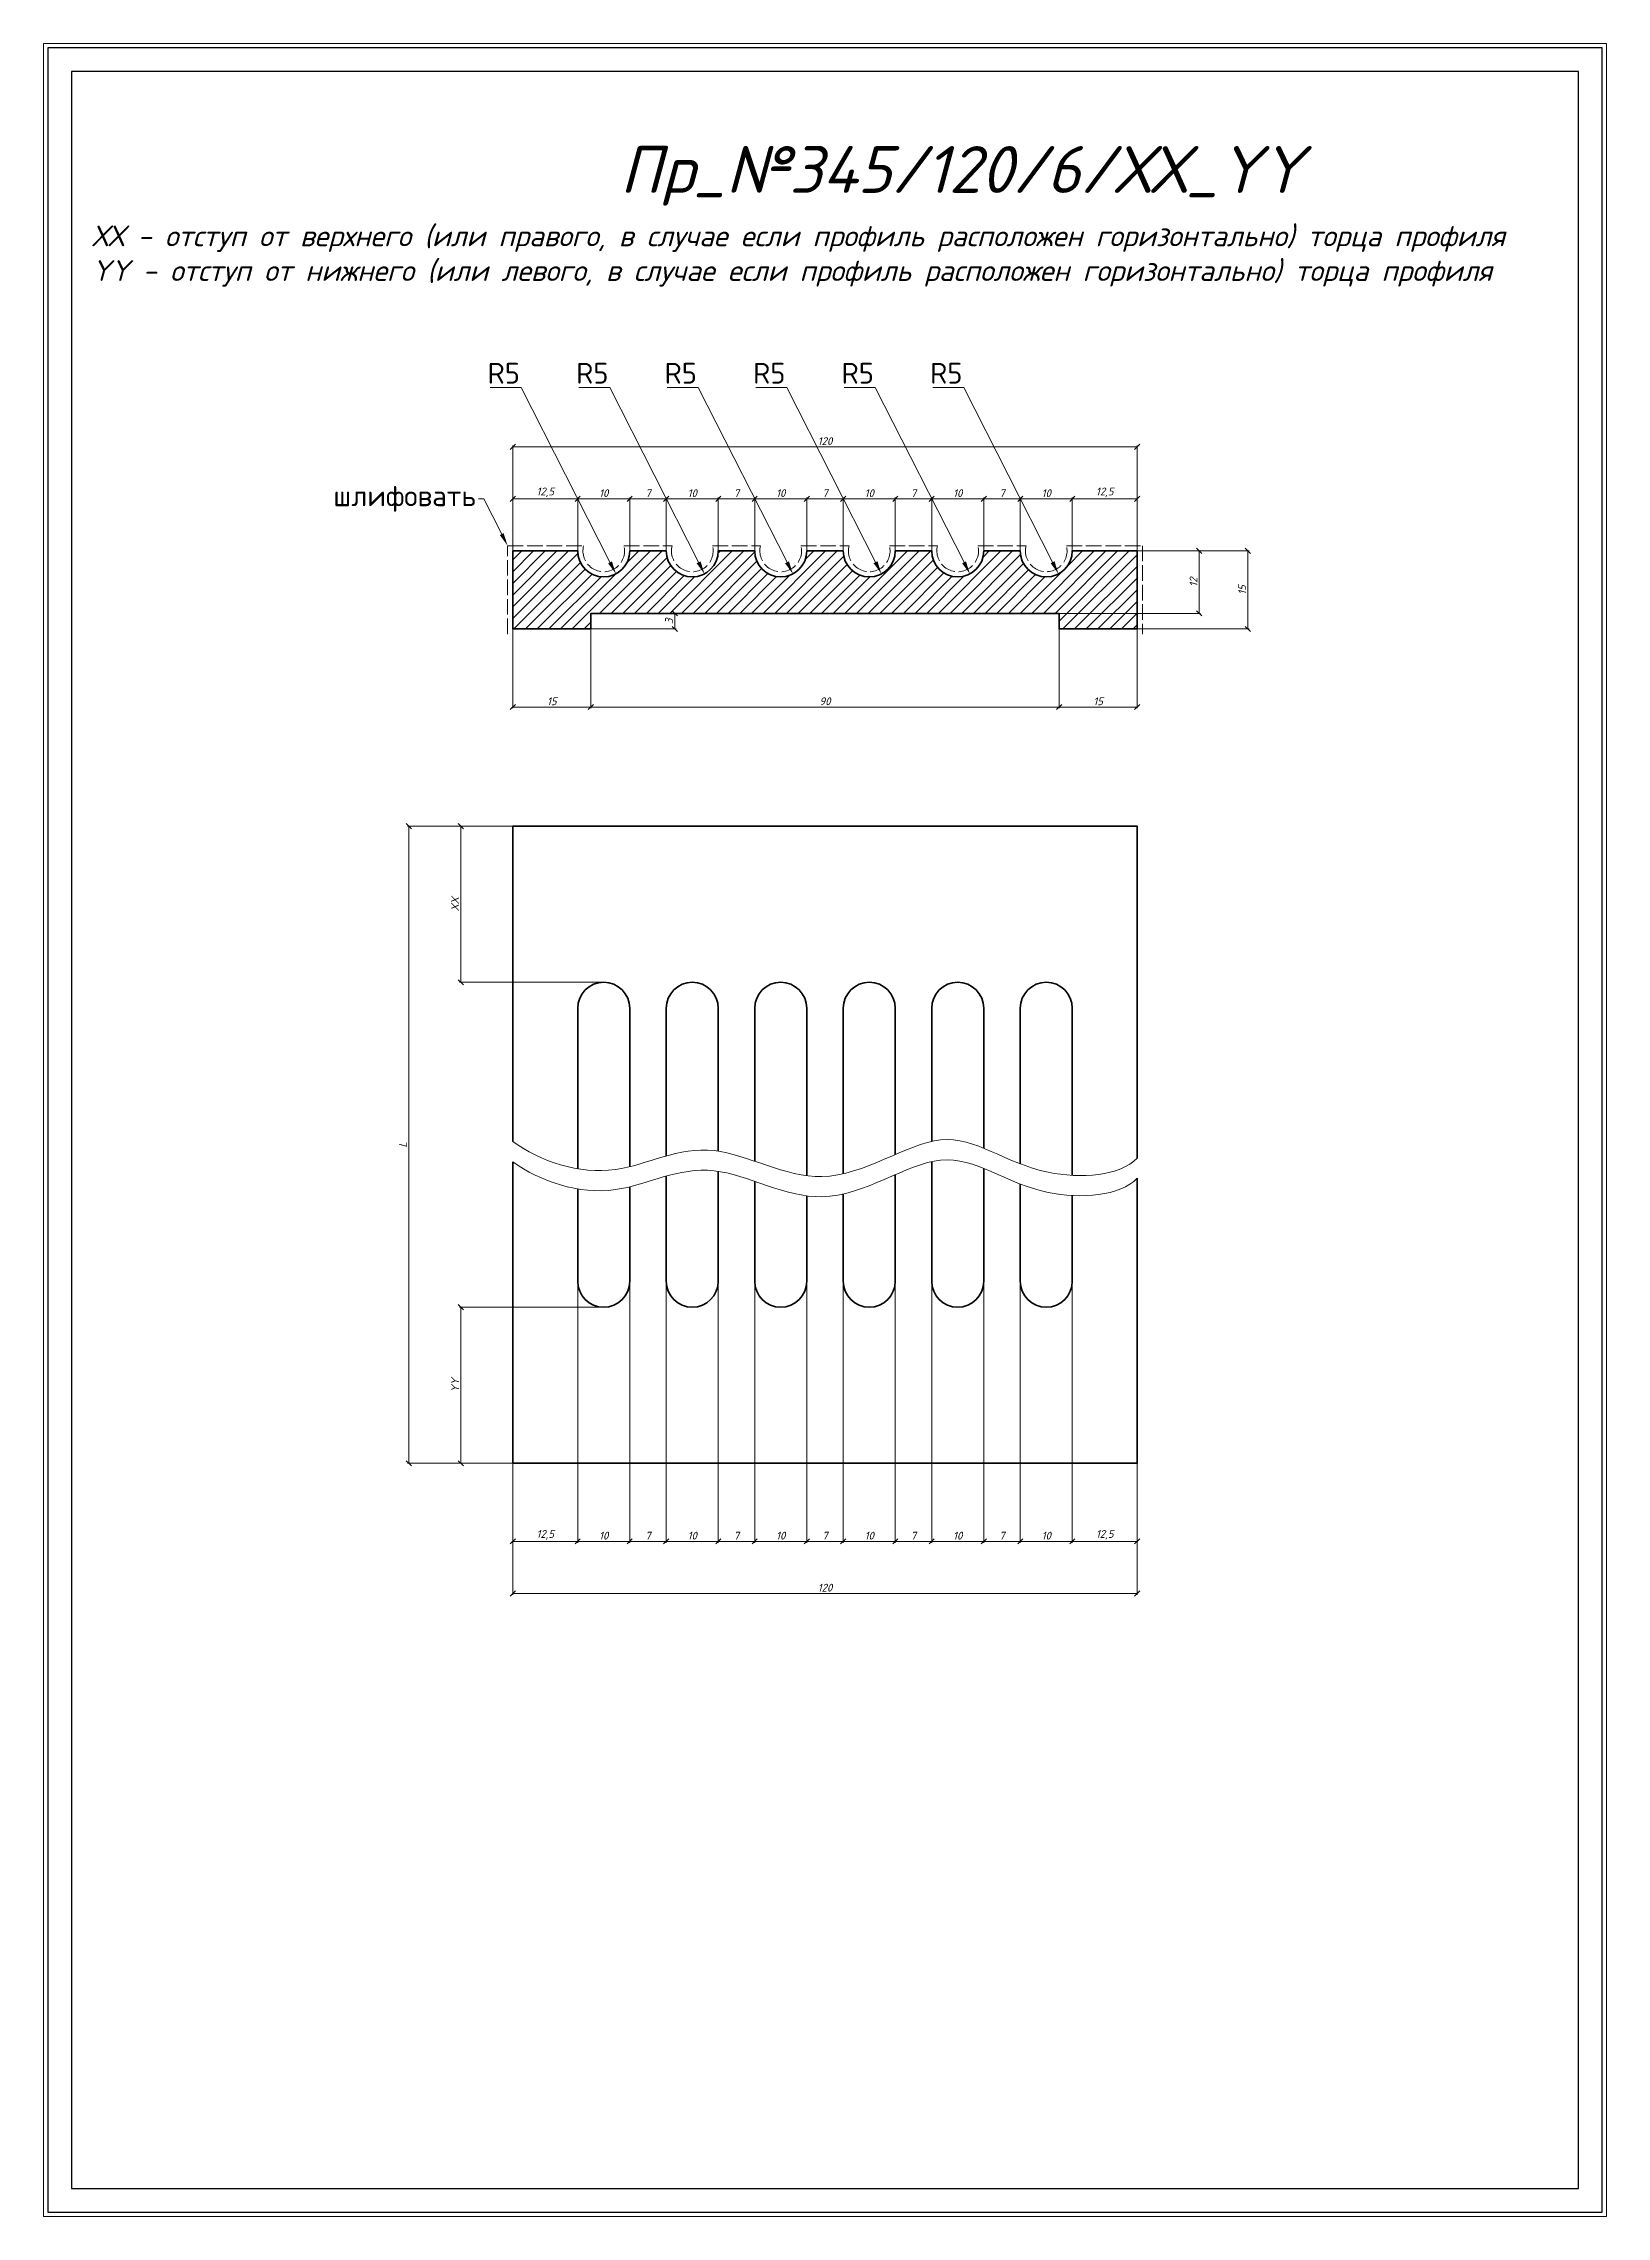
# Model space of a CAD drawing. Header units: millimetres. Extents: x 2849 to 3149, y -2217 to -1799.
import ezdxf
from ezdxf import colors
from ezdxf.entities.mleader import LeaderData, LeaderLine
from ezdxf.math import Vec2, Vec3

# ---------------------------------------------------------------- set-up
doc = ezdxf.new("R2010")
doc.units = ezdxf.units.MM
doc.linetypes.add('ACAD_ISO02W100', pattern=[15, 12, -3])
doc.layers.get('0').update_dxf_attribs({"lineweight": 13})
for name, color, linetype, lineweight in [('Пр_№345', 1, 'Continuous', 35), ('служебный слой ЛИНИИ ПУНКТИРНЫЕ', 7, 'ACAD_ISO02W100', 13), ('служебный слой НАДПИСИ', 7, 'Continuous', 13), ('служебный слой ПОЗИЦИИ', 7, 'Continuous', 13), ('служебный слой РАЗМЕРЫ', 7, 'Continuous', 9), ('служебный слой ШТАМП', 7, 'Continuous', 30), ('служебный слой ШТРИХОВКА', 7, 'Continuous', 5)]:
    doc.layers.add(name, color=color, linetype=linetype, lineweight=lineweight)
doc.styles.add('ЕСКД', font='isocpeur.ttf', dxfattribs={"oblique": 15})
doc.styles.add('ЕСКД профили размеры', font='isocpeur.ttf')
doc.styles.add('ЕСКД штамп_текст', font='isocpeur.ttf')
doc.dimstyles.new('ЕСКД', dxfattribs={"dimtxt": 3.5, "dimasz": 2.5, "dimexe": 0.25, "dimexo": 0, "dimgap": 0.35, "dimtad": 1, "dimdec": 1, "dimzin": 9, "dimtxsty": 'ЕСКД', "dimblk": 'OBLIQUE', "dimcen": 0, "dimclrd": 256, "dimclre": 256, "dimclrt": 256, "dimadec": 1, "dimazin": 0, "dimtfac": 1, "dimtdec": 1, "dimtmove": 0, "dimatfit": 3, "dimldrblk": 'DOTSMALL', "dimfxl": 1, "dimlwd": -1, "dimlwe": -1, "dimarcsym": 0})
doc.dimstyles.new('ЕСКД профили$4', dxfattribs={"dimtxt": 1.5, "dimasz": 1, "dimexe": 0.3, "dimexo": 0, "dimgap": 0.35, "dimtad": 1, "dimtoh": 1, "dimdec": 1, "dimzin": 9, "dimtxsty": 'ЕСКД профили размеры', "dimblk": 'OBLIQUE', "dimcen": 0, "dimse1": 1, "dimclrd": 256, "dimclre": 256, "dimclrt": 256, "dimadec": 1, "dimazin": 0, "dimtfac": 1, "dimtdec": 1, "dimtofl": 0, "dimtmove": 0, "dimatfit": 3, "dimldrblk": 'DOTSMALL', "dimfxl": 1, "dimlwd": -1, "dimlwe": -1, "dimarcsym": 2})

# ---------------------------------------------------------------- blocks, each defined once
blk = doc.blocks.new('_OBLIQUE')
at = {"color": 0, "linetype": 'ByBlock'}
blk.add_line((-0.5, -0.5), (0.5, 0.5), dxfattribs=at)
blk = doc.blocks.new('*D45')
at = {"layer": 'Defpoints', "color": 0, "transparency": 16777216}
for p in [(2938.95, -1911.85), (2953.95, -1911.85), (2938.95, -1926.85)]:
    blk.add_point(p, dxfattribs=at)
at = {"layer": 'служебный слой РАЗМЕРЫ', "transparency": 16777216}
for p, q in [((2938.95, -1911.85), (2938.95, -1927.1)), ((2953.95, -1911.85), (2953.95, -1927.1)), ((2953.95, -1926.85), (2938.95, -1926.85))]:
    blk.add_line(p, q, dxfattribs=at)
at = {"layer": 'служебный слой РАЗМЕРЫ', "transparency": 16777216, "rotation": 180}
blk.add_blockref('_OBLIQUE', (2938.95, -1926.85), dxfattribs=at)
at = {"layer": 'служебный слой РАЗМЕРЫ', "transparency": 16777216}
blk.add_blockref('_OBLIQUE', (2953.95, -1926.85), dxfattribs=at)
at = {"layer": 'служебный слой РАЗМЕРЫ', "transparency": 16777216, "insert": (2946.45, -1925.75), "char_height": 1.5, "attachment_point": 5, "style": 'ЕСКД'}
blk.add_mtext('15', dxfattribs=at)
blk = doc.blocks.new('_DotSmall')
at = {"color": 0, "linetype": 'ByBlock', "lineweight": -3, "const_width": 0.5}
blk.add_lwpolyline([(-0.0625, 0, 1), (0.0625, 0, 1)], format="xyb", close=True, dxfattribs=at)
blk = doc.blocks.new('*D44')
at = {"layer": 'Defpoints', "color": 0, "transparency": 16777216}
for p in [(2953.95, -1908.85), (2953.95, -1911.85), (2970.08, -1911.85)]:
    blk.add_point(p, dxfattribs=at)
at = {"layer": 'служебный слой РАЗМЕРЫ', "transparency": 16777216}
for p, q in [((2953.95, -1908.85), (2970.33, -1908.85)), ((2953.95, -1911.85), (2970.33, -1911.85)), ((2970.08, -1908.85), (2970.08, -1911.85))]:
    blk.add_line(p, q, dxfattribs=at)
for p, rotation in [((2970.08, -1908.85), 90), ((2970.08, -1911.85), 270)]:
    blk.add_blockref('_OBLIQUE', p, dxfattribs=dict(at, rotation=rotation))
at = {"layer": 'служебный слой РАЗМЕРЫ', "transparency": 16777216, "insert": (2968.98, -1910.35), "char_height": 1.5, "attachment_point": 5, "rotation": 90, "style": 'ЕСКД'}
blk.add_mtext('3', dxfattribs=at)
blk = doc.blocks.new('*D31')
at = {"layer": 'Defpoints', "color": 0, "transparency": 16777216}
for p in [(2951.42, -2037.2), (2938.95, -2072.2), (2938.95, -2087.2)]:
    blk.add_point(p, dxfattribs=at)
at = {"layer": 'служебный слой РАЗМЕРЫ', "transparency": 16777216}
for p, q in [((2951.42, -2037.2), (2951.42, -2087.45)), ((2938.95, -2072.2), (2938.95, -2087.45)), ((2951.42, -2087.2), (2938.95, -2087.2))]:
    blk.add_line(p, q, dxfattribs=at)
at = {"layer": 'служебный слой РАЗМЕРЫ', "transparency": 16777216, "rotation": 180}
blk.add_blockref('_OBLIQUE', (2938.95, -2087.2), dxfattribs=at)
at = {"layer": 'служебный слой РАЗМЕРЫ', "transparency": 16777216}
blk.add_blockref('_OBLIQUE', (2951.42, -2087.2), dxfattribs=at)
at = {"layer": 'служебный слой РАЗМЕРЫ', "transparency": 16777216, "insert": (2945.19, -2085.95), "char_height": 1.5, "attachment_point": 5, "style": 'ЕСКД'}
blk.add_mtext('12,5', dxfattribs=at)
blk = doc.blocks.new('*D29')
at = {"layer": 'Defpoints', "color": 0, "transparency": 16777216}
for p in [(3046.48, -2037.2), (3058.95, -2072.2), (3058.95, -2087.2)]:
    blk.add_point(p, dxfattribs=at)
at = {"layer": 'служебный слой РАЗМЕРЫ', "transparency": 16777216}
for p, q in [((3046.48, -2037.2), (3046.48, -2087.45)), ((3058.95, -2072.2), (3058.95, -2087.45)), ((3046.48, -2087.2), (3058.95, -2087.2))]:
    blk.add_line(p, q, dxfattribs=at)
at = {"layer": 'служебный слой РАЗМЕРЫ', "transparency": 16777216, "rotation": 180}
blk.add_blockref('_OBLIQUE', (3046.48, -2087.2), dxfattribs=at)
at = {"layer": 'служебный слой РАЗМЕРЫ', "transparency": 16777216}
blk.add_blockref('_OBLIQUE', (3058.95, -2087.2), dxfattribs=at)
at = {"layer": 'служебный слой РАЗМЕРЫ', "transparency": 16777216, "insert": (3052.71, -2085.95), "char_height": 1.5, "attachment_point": 5, "style": 'ЕСКД'}
blk.add_mtext('12,5', dxfattribs=at)
blk = doc.blocks.new('*D26')
at = {"layer": 'Defpoints', "color": 0, "transparency": 16777216}
for p in [(2995.44, -1886.85), (2995.44, -1896.85), (3002.46, -1896.85)]:
    blk.add_point(p, dxfattribs=at)
at = {"layer": 'служебный слой РАЗМЕРЫ', "transparency": 16777216}
for p, q in [((2995.44, -1896.85), (2995.44, -1886.6)), ((3002.46, -1886.85), (2995.44, -1886.85)), ((3002.46, -1896.85), (3002.46, -1886.6))]:
    blk.add_line(p, q, dxfattribs=at)
at = {"layer": 'служебный слой РАЗМЕРЫ', "transparency": 16777216, "rotation": 180}
blk.add_blockref('_OBLIQUE', (2995.44, -1886.85), dxfattribs=at)
at = {"layer": 'служебный слой РАЗМЕРЫ', "transparency": 16777216}
blk.add_blockref('_OBLIQUE', (3002.46, -1886.85), dxfattribs=at)
at = {"layer": 'служебный слой РАЗМЕРЫ', "transparency": 16777216, "insert": (2998.95, -1885.75), "char_height": 1.5, "attachment_point": 5, "style": 'ЕСКД'}
blk.add_mtext('7', dxfattribs=at)
blk = doc.blocks.new('*D25')
at = {"layer": 'Defpoints', "color": 0, "transparency": 16777216}
for p in [(3036.48, -1886.85), (3036.48, -1896.85), (3046.48, -1896.85)]:
    blk.add_point(p, dxfattribs=at)
at = {"layer": 'служебный слой РАЗМЕРЫ', "transparency": 16777216}
for p, q in [((3036.48, -1896.85), (3036.48, -1886.6)), ((3046.48, -1886.85), (3036.48, -1886.85)), ((3046.48, -1896.85), (3046.48, -1886.6))]:
    blk.add_line(p, q, dxfattribs=at)
at = {"layer": 'служебный слой РАЗМЕРЫ', "transparency": 16777216, "rotation": 180}
blk.add_blockref('_OBLIQUE', (3036.48, -1886.85), dxfattribs=at)
at = {"layer": 'служебный слой РАЗМЕРЫ', "transparency": 16777216}
blk.add_blockref('_OBLIQUE', (3046.48, -1886.85), dxfattribs=at)
at = {"layer": 'служебный слой РАЗМЕРЫ', "transparency": 16777216, "insert": (3041.48, -1885.75), "char_height": 1.5, "attachment_point": 5, "style": 'ЕСКД'}
blk.add_mtext('10', dxfattribs=at)
blk = doc.blocks.new('*D23')
at = {"layer": 'Defpoints', "color": 0, "transparency": 16777216}
for p in [(3039.29, -1892.35), (3041.56, -1896.81)]:
    blk.add_point(p, dxfattribs=at)
at = {"layer": 'служебный слой РАЗМЕРЫ', "transparency": 16777216}
for p, q in [((3019.66, -1865.45), (3025.61, -1865.45)), ((3025.61, -1865.45), (3042.69, -1899.04))]:
    blk.add_line(p, q, dxfattribs=at)
blk.add_solid([(3043.06, -1898.85), (3042.32, -1899.22), (3043.82, -1901.26)], dxfattribs=at)
at = {"layer": 'служебный слой РАЗМЕРЫ', "transparency": 16777216, "insert": (3022.26, -1862.7), "char_height": 4, "attachment_point": 5, "style": 'ЕСКД профили размеры'}
blk.add_mtext('R5', dxfattribs=at)
blk = doc.blocks.new('*D22')
at = {"layer": 'Defpoints', "color": 0, "transparency": 16777216}
for p in [(3022.27, -1892.35), (3024.53, -1896.81)]:
    blk.add_point(p, dxfattribs=at)
at = {"layer": 'служебный слой РАЗМЕРЫ', "transparency": 16777216}
for p, q in [((3002.64, -1865.45), (3008.59, -1865.45)), ((3008.59, -1865.45), (3025.67, -1899.04))]:
    blk.add_line(p, q, dxfattribs=at)
blk.add_solid([(3026.04, -1898.85), (3025.3, -1899.22), (3026.8, -1901.26)], dxfattribs=at)
at = {"layer": 'служебный слой РАЗМЕРЫ', "transparency": 16777216, "insert": (3005.24, -1862.7), "char_height": 4, "attachment_point": 5, "style": 'ЕСКД профили размеры'}
blk.add_mtext('R5', dxfattribs=at)
blk = doc.blocks.new('*D21')
at = {"layer": 'Defpoints', "color": 0, "transparency": 16777216}
for p in [(3005.27, -1892.35), (3007.53, -1896.81)]:
    blk.add_point(p, dxfattribs=at)
at = {"layer": 'служебный слой РАЗМЕРЫ', "transparency": 16777216}
for p, q in [((2985.64, -1865.45), (2991.59, -1865.45)), ((2991.59, -1865.45), (3008.67, -1899.04))]:
    blk.add_line(p, q, dxfattribs=at)
blk.add_solid([(3009.04, -1898.85), (3008.3, -1899.22), (3009.8, -1901.26)], dxfattribs=at)
at = {"layer": 'служебный слой РАЗМЕРЫ', "transparency": 16777216, "insert": (2988.24, -1862.7), "char_height": 4, "attachment_point": 5, "style": 'ЕСКД профили размеры'}
blk.add_mtext('R5', dxfattribs=at)
blk = doc.blocks.new('*D20')
at = {"layer": 'Defpoints', "color": 0, "transparency": 16777216}
for p in [(2988.25, -1892.35), (2990.51, -1896.81)]:
    blk.add_point(p, dxfattribs=at)
at = {"layer": 'служебный слой РАЗМЕРЫ', "transparency": 16777216}
for p, q in [((2968.62, -1865.45), (2974.57, -1865.45)), ((2974.57, -1865.45), (2991.65, -1899.04))]:
    blk.add_line(p, q, dxfattribs=at)
blk.add_solid([(2992.02, -1898.85), (2991.27, -1899.22), (2992.78, -1901.26)], dxfattribs=at)
at = {"layer": 'служебный слой РАЗМЕРЫ', "transparency": 16777216, "insert": (2971.22, -1862.7), "char_height": 4, "attachment_point": 5, "style": 'ЕСКД профили размеры'}
blk.add_mtext('R5', dxfattribs=at)
blk = doc.blocks.new('*D19')
at = {"layer": 'Defpoints', "color": 0, "transparency": 16777216}
for p in [(2971.25, -1892.35), (2973.52, -1896.81)]:
    blk.add_point(p, dxfattribs=at)
at = {"layer": 'служебный слой РАЗМЕРЫ', "transparency": 16777216}
for p, q in [((2951.63, -1865.45), (2957.58, -1865.45)), ((2957.58, -1865.45), (2974.65, -1899.04))]:
    blk.add_line(p, q, dxfattribs=at)
blk.add_solid([(2975.03, -1898.85), (2974.28, -1899.22), (2975.79, -1901.26)], dxfattribs=at)
at = {"layer": 'служебный слой РАЗМЕРЫ', "transparency": 16777216, "insert": (2954.23, -1862.7), "char_height": 4, "attachment_point": 5, "style": 'ЕСКД профили размеры'}
blk.add_mtext('R5', dxfattribs=at)
blk = doc.blocks.new('*D18')
at = {"layer": 'Defpoints', "color": 0, "transparency": 16777216}
for p in [(2954.23, -1892.35), (2956.5, -1896.81)]:
    blk.add_point(p, dxfattribs=at)
at = {"layer": 'служебный слой РАЗМЕРЫ', "transparency": 16777216}
for p, q in [((2934.61, -1865.45), (2940.56, -1865.45)), ((2940.56, -1865.45), (2957.63, -1899.04))]:
    blk.add_line(p, q, dxfattribs=at)
blk.add_solid([(2958, -1898.85), (2957.26, -1899.22), (2958.77, -1901.26)], dxfattribs=at)
at = {"layer": 'служебный слой РАЗМЕРЫ', "transparency": 16777216, "insert": (2937.21, -1862.7), "char_height": 4, "attachment_point": 5, "style": 'ЕСКД профили размеры'}
blk.add_mtext('R5', dxfattribs=at)
blk = doc.blocks.new('*D13')
at = {"layer": 'Defpoints', "color": 0, "transparency": 16777216}
for p in [(2968.44, -1886.85), (2961.42, -1896.85), (2968.44, -1896.85)]:
    blk.add_point(p, dxfattribs=at)
at = {"layer": 'служебный слой РАЗМЕРЫ', "transparency": 16777216}
for p, q in [((2961.42, -1896.85), (2961.42, -1886.6)), ((2961.42, -1886.85), (2968.44, -1886.85)), ((2968.44, -1896.85), (2968.44, -1886.6))]:
    blk.add_line(p, q, dxfattribs=at)
at = {"layer": 'служебный слой РАЗМЕРЫ', "transparency": 16777216, "rotation": 180}
blk.add_blockref('_OBLIQUE', (2961.42, -1886.85), dxfattribs=at)
at = {"layer": 'служебный слой РАЗМЕРЫ', "transparency": 16777216}
blk.add_blockref('_OBLIQUE', (2968.44, -1886.85), dxfattribs=at)
at = {"layer": 'служебный слой РАЗМЕРЫ', "transparency": 16777216, "insert": (2964.93, -1885.75), "char_height": 1.5, "attachment_point": 5, "style": 'ЕСКД'}
blk.add_mtext('7', dxfattribs=at)
blk = doc.blocks.new('*D12')
at = {"layer": 'Defpoints', "color": 0, "transparency": 16777216}
for p in [(3019.46, -1886.85), (3019.46, -1896.85), (3029.46, -1896.85)]:
    blk.add_point(p, dxfattribs=at)
at = {"layer": 'служебный слой РАЗМЕРЫ', "transparency": 16777216}
for p, q in [((3019.46, -1896.85), (3019.46, -1886.6)), ((3029.46, -1886.85), (3019.46, -1886.85)), ((3029.46, -1896.85), (3029.46, -1886.6))]:
    blk.add_line(p, q, dxfattribs=at)
at = {"layer": 'служебный слой РАЗМЕРЫ', "transparency": 16777216, "rotation": 180}
blk.add_blockref('_OBLIQUE', (3019.46, -1886.85), dxfattribs=at)
at = {"layer": 'служебный слой РАЗМЕРЫ', "transparency": 16777216}
blk.add_blockref('_OBLIQUE', (3029.46, -1886.85), dxfattribs=at)
at = {"layer": 'служебный слой РАЗМЕРЫ', "transparency": 16777216, "insert": (3024.46, -1885.75), "char_height": 1.5, "attachment_point": 5, "style": 'ЕСКД'}
blk.add_mtext('10', dxfattribs=at)
blk = doc.blocks.new('*D11')
at = {"layer": 'Defpoints', "color": 0, "transparency": 16777216}
for p in [(2985.44, -1886.85), (2985.44, -1896.85), (2995.44, -1896.85)]:
    blk.add_point(p, dxfattribs=at)
at = {"layer": 'служебный слой РАЗМЕРЫ', "transparency": 16777216}
for p, q in [((2985.44, -1896.85), (2985.44, -1886.6)), ((2995.44, -1886.85), (2985.44, -1886.85)), ((2995.44, -1896.85), (2995.44, -1886.6))]:
    blk.add_line(p, q, dxfattribs=at)
at = {"layer": 'служебный слой РАЗМЕРЫ', "transparency": 16777216, "rotation": 180}
blk.add_blockref('_OBLIQUE', (2985.44, -1886.85), dxfattribs=at)
at = {"layer": 'служебный слой РАЗМЕРЫ', "transparency": 16777216}
blk.add_blockref('_OBLIQUE', (2995.44, -1886.85), dxfattribs=at)
at = {"layer": 'служебный слой РАЗМЕРЫ', "transparency": 16777216, "insert": (2990.44, -1885.75), "char_height": 1.5, "attachment_point": 5, "style": 'ЕСКД'}
blk.add_mtext('10', dxfattribs=at)
blk = doc.blocks.new('*D10')
at = {"layer": 'Defpoints', "color": 0, "transparency": 16777216}
for p in [(3058.95, -1886.85), (3046.48, -1896.85), (3058.95, -1896.85)]:
    blk.add_point(p, dxfattribs=at)
at = {"layer": 'служебный слой РАЗМЕРЫ', "transparency": 16777216}
for p, q in [((3046.48, -1896.85), (3046.48, -1886.6)), ((3046.48, -1886.85), (3058.95, -1886.85)), ((3058.95, -1896.85), (3058.95, -1886.6))]:
    blk.add_line(p, q, dxfattribs=at)
at = {"layer": 'служебный слой РАЗМЕРЫ', "transparency": 16777216, "rotation": 180}
blk.add_blockref('_OBLIQUE', (3046.48, -1886.85), dxfattribs=at)
at = {"layer": 'служебный слой РАЗМЕРЫ', "transparency": 16777216}
blk.add_blockref('_OBLIQUE', (3058.95, -1886.85), dxfattribs=at)
at = {"layer": 'служебный слой РАЗМЕРЫ', "transparency": 16777216, "insert": (3052.71, -1885.6), "char_height": 1.5, "attachment_point": 5, "style": 'ЕСКД'}
blk.add_mtext('12,5', dxfattribs=at)
blk = doc.blocks.new('*D7')
at = {"layer": 'Defpoints', "color": 0, "transparency": 16777216}
for p in [(2938.95, -1886.85), (2938.95, -1896.85), (2951.42, -1896.85)]:
    blk.add_point(p, dxfattribs=at)
at = {"layer": 'служебный слой РАЗМЕРЫ', "transparency": 16777216}
for p, q in [((2938.95, -1896.85), (2938.95, -1886.6)), ((2951.42, -1886.85), (2938.95, -1886.85)), ((2951.42, -1896.85), (2951.42, -1886.6))]:
    blk.add_line(p, q, dxfattribs=at)
at = {"layer": 'служебный слой РАЗМЕРЫ', "transparency": 16777216, "rotation": 180}
blk.add_blockref('_OBLIQUE', (2938.95, -1886.85), dxfattribs=at)
at = {"layer": 'служебный слой РАЗМЕРЫ', "transparency": 16777216}
blk.add_blockref('_OBLIQUE', (2951.42, -1886.85), dxfattribs=at)
at = {"layer": 'служебный слой РАЗМЕРЫ', "transparency": 16777216, "insert": (2945.19, -1885.6), "char_height": 1.5, "attachment_point": 5, "style": 'ЕСКД'}
blk.add_mtext('12,5', dxfattribs=at)
blk = doc.blocks.new('*D6')
at = {"layer": 'Defpoints', "color": 0, "transparency": 16777216}
for p in [(2938.95, -1876.85), (2938.95, -1896.85), (3058.95, -1896.85)]:
    blk.add_point(p, dxfattribs=at)
at = {"layer": 'служебный слой РАЗМЕРЫ', "transparency": 16777216}
for p, q in [((2938.95, -1896.85), (2938.95, -1876.6)), ((3058.95, -1876.85), (2938.95, -1876.85)), ((3058.95, -1896.85), (3058.95, -1876.6))]:
    blk.add_line(p, q, dxfattribs=at)
at = {"layer": 'служебный слой РАЗМЕРЫ', "transparency": 16777216, "rotation": 180}
blk.add_blockref('_OBLIQUE', (2938.95, -1876.85), dxfattribs=at)
at = {"layer": 'служебный слой РАЗМЕРЫ', "transparency": 16777216}
blk.add_blockref('_OBLIQUE', (3058.95, -1876.85), dxfattribs=at)
at = {"layer": 'служебный слой РАЗМЕРЫ', "transparency": 16777216, "insert": (2998.95, -1875.75), "char_height": 1.5, "attachment_point": 5, "style": 'ЕСКД'}
blk.add_mtext('120', dxfattribs=at)
blk = doc.blocks.new('*D5')
at = {"layer": 'Defpoints', "color": 0, "transparency": 16777216}
for p in [(2956.42, -2042.2), (2928.95, -2072.2), (2938.95, -2072.2)]:
    blk.add_point(p, dxfattribs=at)
at = {"layer": 'служебный слой РАЗМЕРЫ', "transparency": 16777216}
for p, q in [((2956.42, -2042.2), (2928.7, -2042.2)), ((2928.95, -2042.2), (2928.95, -2072.2)), ((2938.95, -2072.2), (2928.7, -2072.2))]:
    blk.add_line(p, q, dxfattribs=at)
for p, rotation in [((2928.95, -2042.2), 90), ((2928.95, -2072.2), 270)]:
    blk.add_blockref('_OBLIQUE', p, dxfattribs=dict(at, rotation=rotation))
at = {"layer": 'служебный слой РАЗМЕРЫ', "transparency": 16777216, "insert": (2927.85, -2057.2), "char_height": 1.5, "attachment_point": 5, "rotation": 90, "style": 'ЕСКД'}
blk.add_mtext('YY', dxfattribs=at)
blk = doc.blocks.new('*D3')
at = {"layer": 'Defpoints', "color": 0, "transparency": 16777216}
for p in [(2938.95, -1949.75), (2918.95, -2072.2), (2938.95, -2072.2)]:
    blk.add_point(p, dxfattribs=at)
at = {"layer": 'служебный слой РАЗМЕРЫ', "transparency": 16777216}
for p, q in [((2938.95, -1949.75), (2918.7, -1949.75)), ((2918.95, -1949.75), (2918.95, -2072.2)), ((2938.95, -2072.2), (2918.7, -2072.2))]:
    blk.add_line(p, q, dxfattribs=at)
for p, rotation in [((2918.95, -1949.75), 90), ((2918.95, -2072.2), 270)]:
    blk.add_blockref('_OBLIQUE', p, dxfattribs=dict(at, rotation=rotation))
at = {"layer": 'служебный слой РАЗМЕРЫ', "transparency": 16777216, "insert": (2917.85, -2010.98), "char_height": 1.5, "attachment_point": 5, "rotation": 90, "style": 'ЕСКД'}
blk.add_mtext('L', dxfattribs=at)

msp = doc.modelspace()

# ---------------------------------------------------------------- hatches: boundary and pattern name
at = {"layer": 'служебный слой ШТРИХОВКА'}
h = msp.add_hatch(dxfattribs=at)
h.set_pattern_fill('ANSI31', color=256, scale=0.5, style=0)
h.set_pattern_definition([(45, (-2777.0353, 2575.7656), (-1.122532, 1.122532), [])])
edge = h.paths.add_edge_path()
edge.add_line((3058.95, -1896.85), (3046.48, -1896.85))
edge.add_arc((3041.48, -1896.85), 5, -180, 0, ccw=False)
edge.add_line((3036.48, -1896.85), (3029.46, -1896.85))
edge.add_arc((3024.46, -1896.85), 5, -180, 0, ccw=False)
edge.add_line((3019.46, -1896.85), (3012.46, -1896.85))
edge.add_arc((3007.46, -1896.85), 5, -180, 0, ccw=False)
edge.add_line((3002.46, -1896.85), (2995.44, -1896.85))
edge.add_arc((2990.44, -1896.85), 5, -180, 0, ccw=False)
edge.add_line((2985.44, -1896.85), (2978.44, -1896.85))
edge.add_arc((2973.44, -1896.85), 5, -180, 0, ccw=False)
edge.add_line((2968.44, -1896.85), (2961.42, -1896.85))
edge.add_arc((2956.42, -1896.85), 5, -180, 0, ccw=False)
edge.add_line((2951.42, -1896.85), (2938.95, -1896.85))
edge.add_line((2938.95, -1896.85), (2938.95, -1911.85))
edge.add_line((2938.95, -1911.85), (2953.95, -1911.85))
edge.add_line((2953.95, -1911.85), (2953.95, -1908.85))
edge.add_line((2953.95, -1908.85), (3043.95, -1908.85))
edge.add_line((3043.95, -1908.85), (3043.95, -1911.85))
edge.add_line((3043.95, -1911.85), (3051.95, -1911.85))
edge.add_line((3051.95, -1911.85), (3058.95, -1911.85))
edge.add_line((3058.95, -1911.85), (3058.95, -1896.85))

# ---------------------------------------------------------------- linework, layer by layer
at = {"layer": 'Пр_№345'}
msp.add_lwpolyline([(3058.95, -1896.85), (3046.48, -1896.85, -1), (3036.48, -1896.85), (3029.46, -1896.85, -1), (3019.46, -1896.85), (3012.46, -1896.85, -1), (3002.46, -1896.85), (2995.44, -1896.85, -1), (2985.44, -1896.85), (2978.44, -1896.85, -1), (2968.44, -1896.85), (2961.42, -1896.85, -1), (2951.42, -1896.85), (2938.95, -1896.85), (2938.95, -1911.85), (2953.95, -1911.85), (2953.95, -1908.85), (3043.95, -1908.85), (3043.95, -1911.85), (3046.95, -1911.85), (3046.95, -1911.85), (3058.95, -1911.85)], format="xyb", close=True, dxfattribs=at)
for points in [[(2938.95, -2010.38), (2938.95, -1949.75), (3058.95, -1949.75), (3058.95, -2013.54)], [(2938.95, -2014.26), (2938.95, -2072.2), (3058.95, -2072.2), (3058.95, -2017.41)], [(3026.95, -2014.61), (3026.95, -2014.61)]]:
    msp.add_lwpolyline(points, dxfattribs=at)
for points in [[(2961.42, -2015.19), (2961.42, -1984.75, 1), (2951.42, -1984.75), (2951.42, -2015.58)], [(2978.44, -2012.21), (2978.44, -1984.75, 1), (2968.44, -1984.75), (2968.44, -2013.13)], [(2995.44, -2016.92), (2995.44, -1984.75, 1), (2985.44, -1984.75), (2985.44, -2014.14)], [(3012.46, -2012.85), (3012.46, -1984.75, 1), (3002.46, -1984.75), (3002.46, -2016.56)], [(3029.46, -2011.64), (3029.46, -1984.75, 1), (3019.46, -1984.75), (3019.46, -2010.34)], [(3046.48, -2016.85), (3046.48, -1984.75, 1), (3036.48, -1984.75), (3036.48, -2014.64)], [(2978.44, -2016.08), (2978.44, -2037.2, -1), (2968.44, -2037.2), (2968.44, -2017.01)], [(3012.46, -2016.72), (3012.46, -2037.2, -1), (3002.46, -2037.2), (3002.46, -2020.44)], [(3029.46, -2015.52), (3029.46, -2037.2, -1), (3019.46, -2037.2), (3019.46, -2014.21)], [(2961.42, -2019.06), (2961.42, -2037.2, -1), (2951.42, -2037.2), (2951.42, -2019.45)], [(2995.44, -2020.79), (2995.44, -2037.2, -1), (2985.44, -2037.2), (2985.44, -2018.02)], [(3046.48, -2020.72), (3046.48, -2037.2, -1), (3036.48, -2037.2), (3036.48, -2018.52)]]:
    msp.add_lwpolyline(points, format="xyb", dxfattribs=at)
at = {"layer": 'служебный слой ЛИНИИ ПУНКТИРНЫЕ', "ltscale": 0.25}
msp.add_lwpolyline([(2937.95, -1912.85), (2937.95, -1912.85), (2937.95, -1895.85), (2952.55, -1895.85, 1.290994), (2960.3, -1895.85), (2969.57, -1895.85, 1.290994), (2977.32, -1895.85), (2986.56, -1895.85, 1.290994), (2994.31, -1895.85), (3003.58, -1895.85, 1.290994), (3011.33, -1895.85), (3020.58, -1895.85, 1.290994), (3028.33, -1895.85), (3037.61, -1895.85, 1.290994), (3045.35, -1895.85), (3059.95, -1895.85), (3059.95, -1912.85), (3059.95, -1912.85), (3059.95, -1912.85), (3059.95, -1912.85), (3059.95, -1912.85), (3059.95, -1912.85), (3059.95, -1912.85), (3059.95, -1912.85)], format="xyb", dxfattribs=at)
at = {"layer": 'служебный слой ШТАМП', "color": 6, "lineweight": 5, "ltscale": 100}
msp.add_lwpolyline([(3149.15, -1799.32), (2848.75, -1799.32), (2848.75, -2216.96), (3149.15, -2216.96)], close=True, dxfattribs=at)
at = {"layer": 'служебный слой ШТАМП', "color": 0, "ltscale": 100}
for points in [[(3148.29, -1800.19), (2849.61, -1800.19), (2849.61, -2216.1), (3148.29, -2216.1)], [(3143.76, -1804.72), (2854.14, -1804.72), (2854.14, -2211.56), (3143.76, -2211.56)]]:
    msp.add_lwpolyline(points, close=True, dxfattribs=at)
at = {"layer": 'служебный слой ШТРИХОВКА'}
for points in [[(2938.95, -2010.38), (2944.21, -2014.12), (2958.09, -2018.96), (2976.12, -2008.03), (2999.64, -2022.32), (3022.69, -2004.35), (3037.37, -2018.27), (3055.76, -2017), (3058.95, -2013.54)], [(2938.95, -2014.26), (2944.21, -2018), (2958.09, -2022.84), (2976.12, -2011.9), (2999.64, -2026.2), (3022.69, -2008.23), (3037.37, -2022.14), (3055.76, -2020.87), (3058.95, -2017.41)]]:
    msp.add_open_spline(points, degree=3, knots=[0, 0, 0, 0, 16.914398, 31.673167, 45.232529, 60.868694, 76.888333, 88.564807, 88.564807, 88.564807, 88.564807], dxfattribs=at)

# ---------------------------------------------------------------- texts
at = {"layer": 'служебный слой НАДПИСИ', "style": 'ЕСКД', "oblique": 15}
msp.add_text('Пр_№345/120/6/ХХ_YY', height=9, dxfattribs=at).set_placement((2959.54, -1828.04))
at = {"layer": 'служебный слой НАДПИСИ', "insert": (2858.06, -1834.3), "char_height": 4, "attachment_point": 1, "style": 'ЕСКД'}
msp.add_mtext_dynamic_manual_height_columns('ХХ - отступ от верхнего (или правого, в случае если профиль расположен горизонтально) торца профиля\\PYY - отступ от нижнего (или левого, в случае если профиль расположен горизонтально) торца профиля', width=307.678, gutter_width=15, heights=[0], dxfattribs=at)

# ---------------------------------------------------------------- dimensions: what is measured, and where the dimension line sits
at = {"layer": 'служебный слой РАЗМЕРЫ'}
for center, mpoint, picture, middle in [((2956.5, -1896.81), (2954.23, -1892.35), '*D18', (2937.21, -1865.45)), ((2973.52, -1896.81), (2971.25, -1892.35), '*D19', (2954.23, -1865.45)), ((2990.51, -1896.81), (2988.25, -1892.35), '*D20', (2971.22, -1865.45)), ((3007.53, -1896.81), (3005.27, -1892.35), '*D21', (2988.24, -1865.45)), ((3024.53, -1896.81), (3022.27, -1892.35), '*D22', (3005.24, -1865.45)), ((3041.56, -1896.81), (3039.29, -1892.35), '*D23', (3022.26, -1865.45))]:
    dim = msp.add_radius_dim(center=center, mpoint=mpoint, dimstyle='ЕСКД профили$4', override={"dimtxt": 4, "dimasz": 2.5, "dimgap": 0.75, "dimsah": 1}, dxfattribs=at)
    dim.commit()
    dim.dimension.update_dxf_attribs({"geometry": picture, "text_midpoint": middle, "dimtype": 132})
for base, p1, p2, angle, picture, middle in [((2938.95, -1876.85), (3058.95, -1896.85), (2938.95, -1896.85), 180, '*D6', (2998.95, -1875.75)), ((2968.44, -1886.85), (2961.42, -1896.85), (2968.44, -1896.85), 180, '*D13', (2964.93, -1885.75)), ((2985.44, -1886.85), (2995.44, -1896.85), (2985.44, -1896.85), 180, '*D11', (2990.44, -1885.75)), ((3019.46, -1886.85), (3029.46, -1896.85), (3019.46, -1896.85), 180, '*D12', (3024.46, -1885.75)), ((2970.08, -1911.85), (2953.95, -1908.85), (2953.95, -1911.85), 90, '*D44', (2968.98, -1910.35))]:
    dim = msp.add_linear_dim(base=base, p1=p1, p2=p2, angle=angle, dimstyle='ЕСКД', override={"dimtxt": 1.5, "dimasz": 1}, dxfattribs=at)
    dim.commit()
    dim.dimension.update_dxf_attribs({"geometry": picture, "text_midpoint": middle})
for base, p1, p2, picture, middle in [((2938.95, -1886.85), (2951.42, -1896.85), (2938.95, -1896.85), '*D7', (2945.19, -1885.6)), ((2995.44, -1886.85), (3002.46, -1896.85), (2995.44, -1896.85), '*D26', (2998.95, -1885.75)), ((3036.48, -1886.85), (3046.48, -1896.85), (3036.48, -1896.85), '*D25', (3041.48, -1885.75)), ((3058.95, -1886.85), (3046.48, -1896.85), (3058.95, -1896.85), '*D10', (3052.71, -1885.6)), ((2938.95, -1926.85), (2953.95, -1911.85), (2938.95, -1911.85), '*D45', (2946.45, -1925.75)), ((2938.95, -2087.2), (2951.42, -2037.2), (2938.95, -2072.2), '*D31', (2945.19, -2085.95)), ((3058.95, -2087.2), (3046.48, -2037.2), (3058.95, -2072.2), '*D29', (3052.71, -2085.95))]:
    dim = msp.add_linear_dim(base=base, p1=p1, p2=p2, dimstyle='ЕСКД', override={"dimtxt": 1.5, "dimasz": 1}, dxfattribs=at)
    dim.commit()
    dim.dimension.update_dxf_attribs({"geometry": picture, "text_midpoint": middle})
for base, p1, p2 in [((2961.42, -1886.85), (2951.42, -1896.85), (2961.42, -1896.85)), ((2978.44, -1886.85), (2968.44, -1896.85), (2978.44, -1896.85)), ((2985.44, -1886.85), (2978.44, -1896.85), (2985.44, -1896.85)), ((3012.46, -1886.85), (3002.46, -1896.85), (3012.46, -1896.85)), ((3019.46, -1886.85), (3012.46, -1896.85), (3019.46, -1896.85)), ((3036.48, -1886.85), (3029.46, -1896.85), (3036.48, -1896.85)), ((3043.95, -1926.85), (2953.95, -1911.85), (3043.95, -1911.85)), ((3058.95, -1926.85), (3043.95, -1911.85), (3058.95, -1911.85)), ((2961.42, -2087.2), (2951.42, -2037.2), (2961.42, -2037.2)), ((2968.44, -2087.2), (2961.42, -2037.2), (2968.44, -2037.2)), ((2978.44, -2087.2), (2968.44, -2037.2), (2978.44, -2037.2)), ((2985.44, -2087.2), (2978.44, -2037.2), (2985.44, -2037.2)), ((2995.44, -2087.2), (2985.44, -2037.2), (2995.44, -2037.2)), ((3002.46, -2087.2), (2995.44, -2037.2), (3002.46, -2037.2)), ((3012.46, -2087.2), (3002.46, -2037.2), (3012.46, -2037.2)), ((3019.46, -2087.2), (3012.46, -2037.2), (3019.46, -2037.2)), ((3029.46, -2087.2), (3019.46, -2037.2), (3029.46, -2037.2)), ((3036.48, -2087.2), (3029.46, -2037.2), (3036.48, -2037.2)), ((3046.48, -2087.2), (3036.48, -2037.2), (3046.48, -2037.2)), ((3058.95, -2097.2), (2938.95, -2072.2), (3058.95, -2072.2))]:
    msp.add_linear_dim(base=base, p1=p1, p2=p2, dimstyle='ЕСКД', override={"dimtxt": 1.5, "dimasz": 1}, dxfattribs=at).render()
for base, p1 in [((3070.88, -1896.85), (3043.95, -1908.85)), ((3080.23, -1896.85), (3058.95, -1911.85))]:
    msp.add_linear_dim(base=base, p1=p1, p2=(3058.95, -1896.85), angle=90, dimstyle='ЕСКД', override={"dimtxt": 1.5, "dimasz": 1}, dxfattribs=at).render()
for base, p1, angle, text, picture, middle in [((2918.95, -2072.2), (2938.95, -1949.75), 90, 'L', '*D3', (2917.85, -2010.98)), ((2928.95, -2072.2), (2956.42, -2042.2), 270, 'YY', '*D5', (2927.85, -2057.2))]:
    dim = msp.add_linear_dim(base=base, p1=p1, p2=(2938.95, -2072.2), angle=angle, text=text, dimstyle='ЕСКД', override={"dimtxt": 1.5, "dimasz": 1}, dxfattribs=at)
    dim.commit()
    dim.dimension.update_dxf_attribs({"geometry": picture, "text_midpoint": middle})
msp.add_linear_dim(base=(2928.95, -1949.75), p1=(2956.42, -1979.75), p2=(2938.95, -1949.75), angle=90, text='XX', dimstyle='ЕСКД', override={"dimtxt": 1.5, "dimasz": 1}, dxfattribs=at).render()

# ---------------------------------------------------------------- leaders
at = {"layer": 'служебный слой ПОЗИЦИИ'}
ml = msp.add_multileader_mtext('Standard', dxfattribs=at)
ml.set_content('\\A1;шлифовать', color=256, style='ЕСКД штамп_текст')
ml.set_leader_properties(color=256, linetype='ByLayer', lineweight=-1)
ml.build(insert=Vec2(0, 0))
ml.multileader.update_dxf_attribs({"dogleg_length": 1, "arrow_head_size": 2.5})
ctx = ml.context
ctx.base_point, ctx.arrow_head_size, ctx.landing_gap_size, ctx.plane_origin = Vec3(2904.18, -1886.85), 2.5, 0.5, Vec3(2961.38, -1874.16)
ctx.text_align_type = 2
notes = []
notes.append((ctx, [(0, (1, 1, 0), (2933.38, -1886.85), (-1, 0), 1, [(0, [(2937.95, -1895.85)], 0, [])])]))
ctx.mtext.insert, ctx.mtext.alignment, ctx.mtext.flow_direction = Vec3(2931.88, -1884.25), 3, 5
for ctx, leaders in notes:
    for number, flags, end, landing, length, lines in leaders:
        leader = LeaderData()
        leader.index, (leader.has_last_leader_line, leader.has_dogleg_vector, leader.attachment_direction) = number, flags
        leader.last_leader_point, leader.dogleg_vector, leader.dogleg_length = Vec3(end), Vec3(landing), length
        for number, points, colour, breaks in lines:
            line = LeaderLine()
            line.index, line.vertices, line.color, line.breaks = number, Vec3.list(points), colors.encode_raw_color(colour), breaks
            leader.lines.append(line)
        ctx.leaders.append(leader)

doc.saveas('drawing.dxf')
